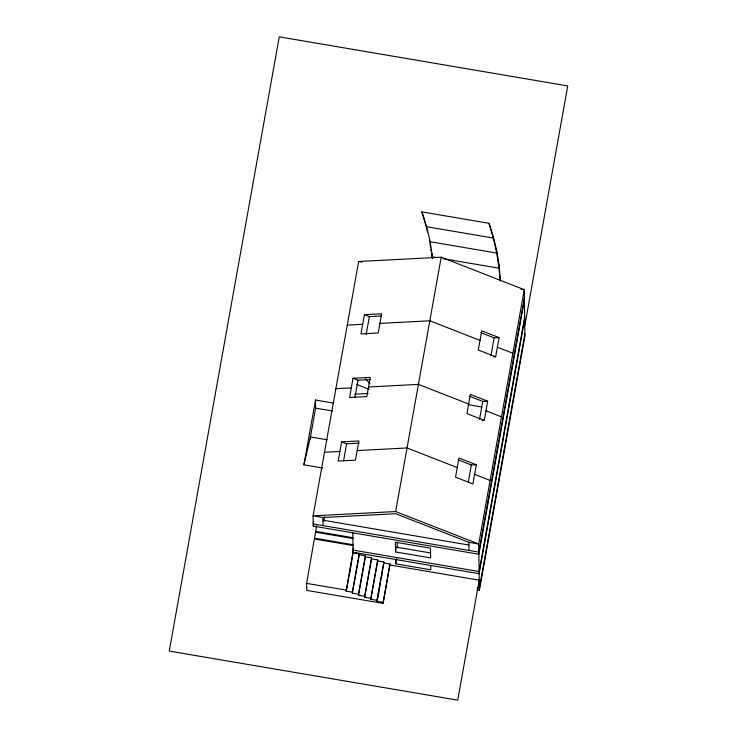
<?xml version="1.0" encoding="UTF-8"?>
<svg xmlns="http://www.w3.org/2000/svg" width="737" height="737" viewBox="0 0 737 737"><rect width="100%" height="100%" fill="white"/><g stroke="black" fill="none" stroke-linecap="round" stroke-linejoin="round"><path stroke-width="1.11" d="M322.889 468.05L303.902 464.817L315.5 400.034L333.373 403.075M315.5 400.034L315.611 408.132L310.461 436.921L303.902 464.817M477.115 590.061L479.372 590.438L524.919 336.109L524.274 289.678L441.205 257.213L358.652 261.506L313.096 515.845L313.243 526.098L478.866 554.27L524.412 299.931M313.621 521.676L313.216 523.943L478.838 552.105L524.385 297.776M313.243 526.098L313.649 523.841M352.802 532.833L353.087 552.805L359.223 553.773L359.241 554.777L365.386 555.818L365.395 556.822L371.54 557.863L371.559 558.867L377.694 559.917L377.712 560.912L383.857 561.962L383.866 562.967L390.011 564.008L383.148 603.4L306.73 590.401L306.629 583.382L316.634 525.785M323.838 521.179L324.63 516.757M341.627 441.859L338.191 461.058L355.427 460.155L358.864 440.966L341.627 441.859L346.611 443.785L359.251 443.13M353.014 378.274L349.578 397.473L366.814 396.57L370.25 377.381L353.014 378.274L357.998 380.2L370.637 379.546M364.4 314.69L360.964 333.889L378.201 332.995L381.637 313.796L364.4 314.69L369.384 316.615L380.872 316.016M343.58 460.717L346.611 443.785M354.967 397.142L357.998 380.2M366.151 334.681L369.384 316.615M353.447 547.886L353.051 550.106L479.105 571.543L524.652 317.214M383.148 603.4L383.139 602.396L376.994 601.355L376.976 600.351L370.84 599.31L370.822 598.306L364.677 597.256L364.668 596.261L358.523 595.21L358.504 594.206L352.369 593.165L352.35 592.161L346.206 591.12L353.428 549.728M346.206 591.12L353.087 552.732M348.288 580.599L348.684 578.361M349.688 572.769L350.093 570.521M350.49 568.282L350.895 566.044M351.291 563.805L351.696 561.566M352.35 592.161L359.223 553.773M352.369 593.165L359.241 554.777M358.504 594.206L365.386 555.818M358.523 595.21L365.395 556.822M364.668 596.261L371.54 557.863M364.677 597.256L371.559 558.867M370.822 598.306L377.694 559.917M370.84 599.31L377.712 560.912M376.976 600.351L383.857 561.962M376.994 601.355L383.866 562.967M377.869 597.56L378.873 591.958M379.269 589.72L379.675 587.481M380.071 585.242L380.476 583.004M381.48 577.403L381.877 575.164M479.372 590.438L478.718 544.007L468.889 542.34L395.686 513.726L322.926 517.512L313.096 515.845L395.649 511.552L441.205 257.213M383.139 602.396L390.011 564.008M395.483 551.939L395.345 542.22L430.482 548.19L430.62 557.909L395.483 551.939L396.34 547.14L430.344 552.925M430.73 565.472L430.786 569.793L395.649 563.814L396.607 558.48M468.327 481.934L471.358 465.001L476.305 464.761L472.868 483.96L455.53 477.18L458.967 457.99L476.305 464.761M479.511 419.482L482.744 401.416L487.691 401.177L484.255 420.376L482.274 420.468M490.897 355.897L494.131 337.832L499.078 337.601L495.642 356.791L493.661 356.883M524.689 319.37L479.133 573.699L353.078 552.262M524.772 325.846L567.748 85.916L279.259 36.85L169.252 651.084L457.741 700.15L479.225 580.185L389.182 564.864M524.891 333.944L479.336 588.283L477.088 587.896M347.265 325.091L362.687 324.289M379.923 323.396L429.818 320.798L480.017 340.42M335.869 388.675L351.3 387.874M368.537 386.98L418.432 384.382L468.631 404.005M324.483 452.26L339.914 451.459M357.15 450.565L407.045 447.967L457.244 467.58M354.626 394.184L368.15 393.494M425.94 225.596L421.85 211.878L488.935 223.293C495.522 241.718 499.502 261.091 500.239 280.668M431.449 253.556L431.946 256.798L436.415 257.563M443.121 258.696L499.032 268.204L500.018 280.207M358.652 261.506L361.922 262.068M520.995 289.125L524.274 289.678L478.718 544.007L395.649 511.552M468.317 404.696L481.878 406.999M315.611 408.132L332.369 410.979M327.21 439.777L310.461 436.921L310.489 439.086M322.963 520.211L468.935 545.039M315.629 531.377L352.931 537.724M315.648 532.188L352.949 538.535M314.57 538.185L353.005 544.726M314.579 538.996L353.014 545.537M306.629 583.382L346.197 590.116M499.078 337.601L481.74 330.821L478.304 350.02L495.642 356.791M480.874 332.654L494.131 337.832M497.364 347.191L512.888 353.263M487.691 401.177L470.353 394.406L466.917 413.595L484.255 420.376M469.487 396.23L482.744 401.416M485.978 410.776L501.492 416.847M458.101 459.814L471.358 465.001M474.591 474.361L490.105 480.423M356.588 384.327L369.08 389.431M365.441 378.836L369.928 383.784M421.85 211.878C427.147 226.996 431.053 242.685 432.37 258.678M488.935 223.293L493.339 238.06L496.71 253.058L499.032 268.204L498.977 264.647M427.46 232.008L426.262 226.655L493.339 238.06L493.329 236.817M429.957 243.818L430.454 247.061M430.786 249.226L431.117 251.391M496.683 250.626L496.71 253.058L429.625 241.653L429.597 239.221M468.889 542.34L469.008 550.438M431.891 253.233L431.946 256.798M397.197 542.34L397.28 547.738M395.585 559.494L395.649 563.814M347.072 586.394L347.081 587.325M322.926 517.512L323.046 525.61M500.22 278.789L500.239 280.972"/></g></svg>
